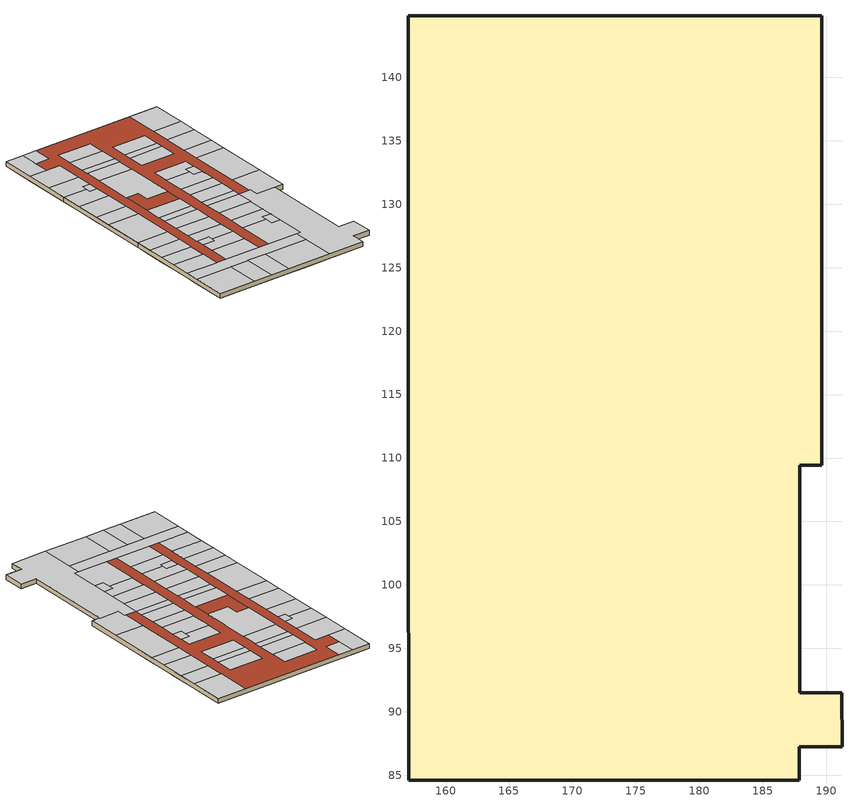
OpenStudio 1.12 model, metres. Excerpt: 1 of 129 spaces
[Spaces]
Plenum 1
 floor to 129 office/lab: 163.24,97.82 163.24,94.18 157.09,94.18 157.09,97.82 z3.66
 floor to 147 Mens restroom: 163.24,132.78 163.24,129.52 161.76,129.52 161.76,128.49 157.06,128.48 157.05,132.78 z3.66
 floor to Stairwell - 1st floor: 160.4,144.87 160.4,137.84 157.05,137.84 157.04,144.87 z3.66
 floor to 120 grad/tech stations: 189.65,137.65 189.65,132.71 183.44,132.71 183.44,137.65 z3.66
 floor to 131 Sec.: 163.24,101.15 163.24,97.82 157.09,97.82 157.08,101.15 z3.66
 floor to 141 office/lab: 163.24,119.41 163.24,116.03 157.07,116.03 157.07,119.41 z3.66
 floor to 114 office/lab: 189.65,126.06 189.65,122.72 183.44,122.72 183.44,126.06 z3.66
 floor to 101 conference: 180.54,91.32 180.54,84.59 175.31,84.59 175.31,91.32 z3.66
 floor to 105 office/lab: 165.72,91.32 165.72,84.59 162.11,84.59 162.11,91.32 z3.66
 floor to 106 Conference: 162.11,91.32 162.11,84.59 157.1,84.59 157.09,91.32 z3.66
 floor to 134 O-3 hardness mod. test: 172.26,111.17 172.26,106.12 167.88,106.12 167.88,107.56 165.34,107.56 165.34,111.17 z3.66
 floor to 112 office /lab: 183.44,122.72 189.65,122.72 189.65,119.37 183.44,119.37 z3.66
 floor to 137 grad/tech stations: 163.24,112.81 163.24,107.84 157.08,107.84 157.07,112.81 z3.66
 floor to 133 office/lab: 163.24,104.55 163.24,101.15 157.08,101.15 157.08,104.55 z3.66
 floor to 109 I-2 S.E.M: 181.45,102.79 181.45,97.84 174.46,97.84 174.46,102.79 z3.66
 floor to 111 I-3 sample prep: 181.45,106.33 181.45,102.79 174.46,102.79 174.46,106.33 z3.66
 floor to 132-A tech.: 167.88,107.56 167.88,104.76 165.34,104.76 165.34,107.56 z3.66
 floor to 122 Office/lab: 189.65,140.98 189.65,137.65 183.44,137.65 183.44,140.98 z3.66
 floor to 139 office/lab: 163.24,116.03 163.24,112.81 157.07,112.81 157.07,116.03 z3.66
 floor to 135 office/lab: 163.24,107.84 163.24,104.55 157.08,104.55 157.08,107.84 z3.66
 floor to 104 Sec.: 170.02,91.32 170.02,88.46 165.72,88.46 165.72,91.32 z3.66
 floor to 124 Office/Lab: 189.65,144.87 189.65,140.98 183.44,140.98 183.44,144.87 z3.66
 floor to 132 O-2 thermo mech. testing: 172.26,106.12 172.26,101.16 165.34,101.16 165.34,104.76 167.88,104.76 167.88,106.12 z3.66
 floor to 148 Corridor: 180.34,94.18 180.34,91.32 157.09,91.32 157.09,94.18 z3.66
 floor to 116 office/lab: 183.44,129.44 189.65,129.44 189.65,126.06 183.44,126.06 z3.66
 floor to 145 Womens restroom: 161.76,128.49 161.76,127.46 163.24,127.46 163.24,124.24 157.06,124.24 157.06,128.48 z3.66
 floor to 102 office/lab: 175.31,91.32 175.31,84.59 171.7,84.59 171.7,91.32 z3.66
 floor to 108 office/lab: 189.65,113.02 189.65,109.44 187.92,109.44 183.72,109.41 183.72,111.08 183.44,111.08 183.44,113.02 z3.66
 floor to 143 grad/tech stations: 163.24,124.24 163.24,119.41 157.07,119.41 157.06,124.24 z3.66
 floor to 118 Sec.: 183.44,132.71 189.65,132.71 189.65,129.44 183.44,129.44 z3.66
 floor to 110 grad/tech stations: 183.44,119.37 189.65,119.37 189.65,113.02 183.44,113.02 z3.66
 floor to service corridor - 1st floor: 174.46,141.08 174.46,94.18 172.26,94.18 172.26,141.08 z3.66
 floor to J.C. 1st floor: 163.24,129.52 163.24,127.46 161.76,127.46 161.76,129.52 z3.66
 floor to 130 S-2 tribology: 172.26,97.82 172.26,94.18 165.34,94.18 165.34,97.82 z3.66
 floor to 149 Receiving: 163.24,137.84 163.24,132.78 157.05,132.78 157.05,137.84 z3.66
 floor to 107 I-1 small SEM: 181.45,97.84 181.45,94.18 174.46,94.18 174.46,97.84 z3.66
 floor to 130 S-2 graphics: 172.26,101.16 172.26,97.82 165.34,97.82 165.34,101.16 z3.66
 floor to Unknown - 1st floor: 163.24,144.87 163.24,141.13 160.4,141.13 160.4,144.87 z3.66
 floor to lobby 1st floor: 181.45,111.1 183.44,111.08 183.72,111.08 183.72,109.41 187.92,109.44 187.92,91.48 191.26,91.48 191.26,87.25 187.89,87.25 187.89,84.59 180.54,84.59 180.54,91.32 180.34,91.32 180.34,94.18 181.45,94.18 z3.66
 floor to 123 F-1B reactive gas: 181.45,132.89 181.45,129.52 174.46,129.52 174.46,132.89 z3.66
 floor to 115 P-2 x-ray: 181.45,119.41 181.45,112.75 174.46,112.75 174.46,119.41 z3.66
 floor to 142 A-3 Particulate: 172.26,132.78 172.26,126.1 165.34,126.1 165.34,132.78 z3.66
 floor to 127 F-3A small electric furnace: 174.46,141.08 181.45,141.08 181.45,137.65 174.46,137.65 z3.66
 floor to E.S.3 1st floor: 172.26,112.81 172.26,111.17 165.34,111.17 165.34,112.81 z3.66
 floor to 126 Corridor: 183.44,144.87 183.44,111.08 181.45,111.1 181.45,141.08 165.34,141.08 165.34,94.18 163.24,94.18 163.24,137.84 160.4,137.84 160.4,141.13 163.24,141.13 163.24,144.87 z3.66
 floor to 125 F-2 large electric furnace: 174.46,137.65 181.45,137.65 181.45,134.25 174.46,134.25 z3.66
 floor to E.S.2 1st floor: 181.45,134.25 181.45,132.89 174.46,132.89 174.46,134.25 z3.66
 floor to E.S.1 1st floor: 172.26,134.29 172.26,132.78 165.34,132.78 165.34,134.29 z3.66
 floor to 113 H-1 S.T.E.M.: 181.45,111.1 181.45,106.33 174.46,106.33 174.46,111.1 z3.66
 floor to 144 V-2 ceramics machining: 172.26,137.69 172.26,134.29 165.34,134.29 165.34,137.69 z3.66
 floor to 146 E drying: 172.26,141.08 172.26,137.69 165.34,137.69 165.34,141.08 z3.66
 floor to E.S.4 1st floor: 181.45,112.75 181.45,111.1 174.46,111.1 174.46,112.75 z3.66
 floor to 136 nondestructive: 172.26,116.03 172.26,112.81 165.34,112.81 165.34,116.03 z3.66
 floor to 121 T-1 grinding: 181.45,129.52 181.45,126.1 174.46,126.1 174.46,129.52 z3.66
 floor to 103 office/lab: 171.7,91.32 171.7,84.59 165.72,84.59 165.72,88.46 170.02,88.46 170.02,91.32 z3.66
 floor to 117 U-2 Microscopy: 181.45,122.77 181.45,119.41 174.46,119.41 174.46,122.77 z3.66
 floor to 140 storage: 172.26,126.1 172.26,122.78 165.34,122.78 165.34,126.1 z3.66
 floor to 138 O-1 universal testing: 172.26,122.78 172.26,116.03 165.34,116.03 165.34,122.78 z3.66
 floor to 119 T-2 polishing: 181.45,126.1 181.45,122.77 174.46,122.77 174.46,126.1 z3.66
 wall outside: 189.65,109.44 189.65,144.87 157.04,144.87 157.06,128.62 157.08,107.83 157.1,84.59 187.89,84.59 187.89,87.25 191.26,87.25 191.26,91.48 187.92,91.48 187.92,109.44 189.65,109.44 z3.66:4.57
 ceiling to 211 S-3 grad. pc.: 181.58,107.88 181.58,111.24 174.71,111.24 174.71,107.88 z4.57
 ceiling to 217 vest.: 181.58,121.61 181.58,123.98 179.81,123.98 179.81,121.61 z4.57
 ceiling to 241 grad/tech stations: 163.47,119.47 163.47,124.28 157.06,124.28 157.07,119.47 z4.57
 ceiling to 215 M-2 thermal analysis: 181.58,116.08 181.58,118.62 174.71,118.62 174.71,116.08 z4.57
 ceiling to 239 office/lab: 163.47,116.07 163.47,119.47 157.07,119.47 157.07,116.07 z4.57
 ceiling to 221 L-4 magnetics: 181.58,129.63 181.58,132.92 174.71,132.92 174.71,129.63 z4.57
 ceiling to ES.4 2nd floor: 181.58,111.24 181.58,112.78 174.71,112.78 174.71,111.24 z4.57
 ceiling to 223 M-3 thermal conductivity: 181.58,134.42 181.58,137.82 174.71,137.82 174.71,134.42 z4.57
 ceiling to 214 word processing: 189.65,126.17 189.65,129.54 183.79,129.54 183.79,126.17 z4.57
 ceiling to 247 grad/tech stations: 163.47,132.89 163.47,138.07 157.05,138.07 157.05,132.89 z4.57
 ceiling to 237 grad/tech stations: 163.47,107.83 163.47,116.07 157.07,116.07 157.08,107.83 z4.57
 ceiling to 234 C-3 chemical analysis: 172.48,107.89 172.48,111.2 165.46,111.2 165.46,107.89 z4.57
 ceiling to 202 executive officer: 171.87,84.59 171.87,91.25 168.17,91.25 168.17,84.59 z4.57
 ceiling to 200 fiber op. director: 189.65,109.44 189.65,116.05 183.79,116.05 183.79,111.23 184.04,111.23 184.04,109.44 z4.57
 ceiling to lobby 2nd floor: 187.89,84.59 187.89,87.25 191.26,87.25 191.26,91.48 187.92,91.48 187.92,109.44 184.04,109.44 184.04,111.23 183.79,111.23 181.58,111.24 181.58,93.86 180.72,93.86 180.72,84.59 z4.57
 ceiling to 216 Finance/admin. center: 183.79,129.54 189.65,129.54 189.65,134.36 183.79,134.36 z4.57
 ceiling to 240 D-4 composites: 172.48,119.48 172.48,129.6 165.46,129.6 165.46,121.95 168.04,121.95 168.04,119.48 z4.57
 ceiling to 236 C-2 sol gel forming: 172.48,112.84 172.48,116.1 165.46,116.1 165.46,112.84 z4.57
 ceiling to 212 office/lab: 189.65,116.05 189.65,126.17 183.79,126.17 183.79,116.05 z4.57
 ceiling to 245A J.C.: 163.47,127.63 163.47,129.62 161.88,129.62 161.88,127.63 z4.57
 ceiling to ES.2 2nd floor: 172.48,132.98 172.48,134.38 165.46,134.38 165.46,132.98 z4.57
 ceiling to 245 mens restroom: 161.88,128.62 161.88,129.62 163.47,129.62 163.47,132.89 157.05,132.89 157.06,128.62 z4.57
 ceiling to 201 conference: 180.72,84.59 180.72,91.25 171.87,91.25 171.87,84.59 z4.57
 ceiling to 233 office/lab: 163.47,104.48 163.47,107.83 157.08,107.83 157.08,104.48 z4.57
 ceiling to stairwell 2nd floor: 160.62,138.07 160.62,144.87 157.04,144.87 157.05,138.07 z4.57
 ceiling to 209 K-1 spectro analysis: 181.58,104.51 181.58,107.88 174.71,107.88 174.71,104.51 z4.57
 ceiling to ES.1 2nd floor: 181.58,132.92 181.58,134.42 174.71,134.42 174.71,132.92 z4.57
 ceiling to 222 corridor: 180.72,91.25 180.72,93.86 157.09,93.86 157.09,91.25 z4.57
 ceiling to 230 B-1 particle size analysis: 172.48,101.15 172.48,104.53 165.46,104.53 165.46,102.14 168.03,102.14 168.03,101.15 z4.57
 ceiling to unknown 2nd floor: 163.47,141.22 163.47,144.87 160.62,144.87 160.62,141.22 z4.57
 ceiling to 203 Sec.: 168.17,84.59 168.17,91.25 164.5,91.25 164.5,84.59 z4.57
 ceiling to 243 womens restroom: 163.47,124.28 163.47,127.63 161.88,127.63 161.88,128.62 157.06,128.62 157.06,124.28 z4.57
 ceiling to 207 vest.: 181.58,99.59 181.58,102.22 179.7,102.22 179.7,99.59 z4.57
 ceiling to 226 D-3 Tape casting: 172.48,93.86 172.48,97.83 165.46,97.83 165.46,93.86 z4.57
 ceiling to 217A R-1 sputter: 181.58,118.62 181.58,121.61 179.81,121.61 179.81,122.8 174.71,122.8 174.71,118.62 z4.57
 ceiling to 218 Sec.: 189.65,134.36 189.65,138.15 183.79,138.15 183.79,134.36 z4.57
 ceiling to 231 undergrad dir.: 163.47,101.12 163.47,104.48 157.08,104.48 157.08,101.12 z4.57
 ceiling to 218A Center director: 189.65,138.15 189.65,144.87 183.79,144.87 183.79,138.15 z4.57
 ceiling to 228 B-2 porosity surface: 172.48,97.83 172.48,101.15 168.03,101.15 168.03,100.35 165.46,100.35 165.46,97.83 z4.57
 ceiling to 244 D-1 casting extrusion: 172.48,134.38 172.48,137.83 165.46,137.83 165.46,134.38 z4.57
 ceiling to 205 G-3 specialty meas.: 181.58,93.86 181.58,99.59 179.7,99.59 179.7,101.17 174.71,101.17 174.71,93.86 z4.57
 ceiling to 213 M-1 thermal analysis: 181.58,112.78 181.58,116.08 174.71,116.08 174.71,112.78 z4.57
 ceiling to 229 Sec.: 163.47,97.76 163.47,101.12 157.08,101.12 157.09,97.76 z4.57
 ceiling to 232 C-4 coiloids analysis: 172.48,104.53 172.48,107.89 165.46,107.89 165.46,104.53 z4.57
 ceiling to 207A A-3A powder synthesis: 179.7,101.17 179.7,102.22 181.58,102.22 181.58,104.51 174.71,104.51 174.71,101.17 z4.57
 ceiling to 204 department chair: 164.5,84.59 164.5,91.25 157.09,91.25 157.1,84.59 z4.57
 ceiling to 228A tech: 168.03,100.35 168.03,102.14 165.46,102.14 165.46,100.35 z4.57
 ceiling to open: 172.48,137.83 172.48,141.22 165.46,141.22 165.46,137.83 z4.57
 ceiling to 242 D-2 press form: 172.48,129.6 172.48,132.98 165.46,132.98 165.46,129.6 z4.57
 ceiling to 227 undergrad dir.: 163.47,93.86 163.47,97.76 157.09,97.76 157.09,93.86 z4.57
 ceiling to 217B L-3 electronics: 179.81,122.8 179.81,123.98 181.58,123.98 181.58,126.19 174.71,126.19 174.71,122.8 z4.57
 ceiling to ES.3 2nd floor: 172.48,111.2 172.48,112.84 165.46,112.84 165.46,111.2 z4.57
 roof outside: 174.71,93.86 174.71,126.19 181.58,126.19 181.58,111.24 183.79,111.23 183.79,144.87 163.47,144.87 163.47,141.22 160.62,141.22 160.62,138.07 163.47,138.07 163.47,93.86 165.46,93.86 165.46,141.22 172.48,141.22 172.48,93.86 z4.57; 172.48,116.1 172.48,119.48 168.04,119.48 168.04,121.95 165.46,121.95 165.46,116.1 z4.57
[Building]
Building 1: Space Type=DOE Ref 1980-2004 - SecSchl - Classroom; Default Construction Set=DOE Ref 1980-2004 - CZ4c - SecSchl
[Site]
NEWARK: Latitude {deg}=40.7; Longitude {deg}=-74.17; Time Zone {hr}=-5; Elevation {m}=9
[ClimateZones]
Climate Zone Institution Name 1=ASHRAE; Climate Zone Document Name 1=ANSI/ASHRAE Standard 169; Climate Zone Document Year 1=2006; Climate Zone Value 1=4C; Climate Zone Institution Name 2=CEC; Climate Zone Document Name 2=California Climate Zone Descriptions; Climate Zone Document Year 2=1995
[SizingPeriod:DesignDay] Barometric Pressure {Pa}=101217; Sky Clearness=0; Rain Indicator=0; Snow Indicator=0; Day of Month=21; Daylight Saving Time Indicator=0; Dry-Bulb Temperature Range Modifier Type=DefaultMultipliers
Name | Maximum Dry-Bulb Temperature {C} | Daily Dry-Bulb Temperature Range {deltaC} | Humidity Indicating Conditions at Maximum Dry-Bulb | Wind Speed {m/s} | Wind Direction {deg} | Month | Day Type | Humidity Indicating Type | Solar Model Indicator | ASHRAE Taub | ASHRAE Taud
NEWARK Ann Clg .4% Condns DP=>MDB | 27.8 | 8.9 | 23.7 | 5.8 | 250 | 7 | SummerDesignDay | Dewpoint | ASHRAETau | 0.528 | 1.831
NEWARK Ann Htg 99.6% Condns DB | -11.6 | 0 | -11.6 | 6.2 | 320 | 1 | WinterDesignDay | Wetbulb | ASHRAEClearSky
NEWARK Ann Hum_n 99.6% Condns DP=>MCDB | -9.8 | 0 | -20.9 | 6.2 | 320 | 1 | WinterDesignDay | Dewpoint | ASHRAEClearSky
NEWARK Ann Clg .4% Condns WB=>MDB | 31.5 | 8.9 | 25.4 | 5.8 | 250 | 7 | SummerDesignDay | Wetbulb | ASHRAETau | 0.528 | 1.831
[DefaultConstructionSet]
DOE Ref 1980-2004 - CZ4c - SecSchl: Default Exterior Surface Constructions=Default Surface Constructions 25; Default Interior Surface Constructions=Default Surface Constructions 26; Default Ground Contact Surface Constructions=Default Surface Constructions 27; Default Exterior SubSurface Constructions=Default Sub Surface Constructions 17; Default Interior SubSurface Constructions=Default Sub Surface Constructions 18; Interior Partition Construction=Interior Partition
[DefaultSurfaceConstructions]
Name | Floor Construction | Wall Construction | Roof Ceiling Construction
Default Surface Constructions 25 | ExtSlabCarpet 4in ClimateZone 1-8 | CBECS 1980-2004 ExtWall SteelFrame ClimateZone 4c | CBECS 1980-2004 ExtRoof IEAD ClimateZone 4c
Default Surface Constructions 26 | Interior Floor | Interior Wall | Interior Ceiling
Default Surface Constructions 27 | ExtSlabCarpet 4in ClimateZone 1-8 | ExtSlabCarpet 4in ClimateZone 1-8 | ExtSlabCarpet 4in ClimateZone 1-8
[Construction]
ExtSlabCarpet 4in ClimateZone 1-8: MAT-CC05 4 HW CONCRETE, CP02 CARPET PAD
Interior Floor: F16 Acoustic tile, F05 Ceiling air space resistance, M11 100mm lightweight concrete
Interior Wall: G01a 19mm gypsum board, F04 Wall air space resistance, G01a 19mm gypsum board
Interior Ceiling: M11 100mm lightweight concrete, F05 Ceiling air space resistance, F16 Acoustic tile
Exterior Door: F08 Metal surface, I01 25mm insulation board
Interior Window: Clear 3mm
Interior Door; Interior Partition: G05 25mm wood
CBECS 1980-2004 ExtRoof IEAD ClimateZone 4c: Roof Membrane, IEAD NonRes Roof Insulation-2.75, Metal Decking
CBECS 1980-2004 ExtWindow ClimateZone 4c: Fixed Window 4.09/0.39/0.25
CBECS 1980-2004 ExtWall SteelFrame ClimateZone 4c: Wood Siding, Steel Frame NonRes Wall Insulation-1.92, 1/2IN Gypsum
[Material] Thermal Absorptance=0.9
Name | Roughness | Thickness {m} | Conductivity {W/m-K} | Density {kg/m3} | Specific Heat {J/kg-K} | Solar Absorptance | Visible Absorptance
MAT-CC05 4 HW CONCRETE | Rough | 0.1016 | 1.311 | 2240 | 836.8 | 0.85 | 0.85
1/2IN Gypsum | Smooth | 0.0127 | 0.16 | 784.9 | 830 | 0.4 | 0.4
Roof Membrane | VeryRough | 0.0095 | 0.16 | 1121.29 | 1460 | 0.7 | 0.7
Metal Decking | MediumSmooth | 0.0015 | 45.006 | 7680 | 418.4 | 0.6 | 0.6
F16 Acoustic tile | MediumSmooth | 0.0191 | 0.06 | 368 | 590 | 0.3 | 0.3
M11 100mm lightweight concrete | MediumRough | 0.1016 | 0.53 | 1280 | 840 | 0.5 | 0.5
G01a 19mm gypsum board | MediumSmooth | 0.019 | 0.16 | 800 | 1090 | 0.4 | 0.4
F08 Metal surface | Smooth | 0.0008 | 45.28 | 7824 | 500 | 0.7 | 0.7
I01 25mm insulation board | MediumRough | 0.0254 | 0.03 | 43 | 1210 | 0.6 | 0.6
G05 25mm wood | MediumSmooth | 0.0254 | 0.15 | 608 | 1630 | 0.5 | 0.5
IEAD NonRes Roof Insulation-2.75 | MediumRough | 0.122523 | 0.049 | 265 | 836.8 | 0.7 | 0.7
Wood Siding | MediumSmooth | 0.01 | 0.11 | 544.62 | 1210 | 0.78 | 0.78
Steel Frame NonRes Wall Insulation-1.92 | MediumRough | 0.0781229 | 0.049 | 265 | 836.8 | 0.7 | 0.7
[Material:NoMass]
CP02 CARPET PAD: Roughness=Smooth; Thermal Resistance {m2-K/W}=0.1; Thermal Absorptance=0.9; Solar Absorptance=0.8; Visible Absorptance=0.8
[Material:AirGap]
Name | Thermal Resistance {m2-K/W}
F05 Ceiling air space resistance | 0.18
F04 Wall air space resistance | 0.15
[DefaultSubSurfaceConstructions]
Name | Fixed Window Construction | Operable Window Construction | Door Construction | Tubular Daylight Dome Construction | Tubular Daylight Diffuser Construction
Default Sub Surface Constructions 17 | CBECS 1980-2004 ExtWindow ClimateZone 4c | CBECS 1980-2004 ExtWindow ClimateZone 4c | Exterior Door | Interior Window | Interior Window
Default Sub Surface Constructions 18 | Interior Window | Interior Window | Interior Door
[WindowMaterial:Glazing]
Clear 3mm: Optical Data Type=SpectralAverage; Thickness {m}=0.003; Solar Transmittance at Normal Incidence=0.837; Front Side Solar Reflectance at Normal Incidence=0.075; Back Side Solar Reflectance at Normal Incidence=0; Visible Transmittance at Normal Incidence=0.898; Front Side Visible Reflectance at Normal Incidence=0.081; Back Side Visible Reflectance at Normal Incidence=0; Infrared Transmittance at Normal Incidence=0; Front Side Infrared Hemispherical Emissivity=0.84; Back Side Infrared Hemispherical Emissivity=0.84; Conductivity {W/m-K}=0.9; Dirt Correction Factor for Solar and Visible Transmittance=1; Solar Diffusing=No
[WindowMaterial:Blind]
Window Material Blind 1: Slat Width {m}=0.025; Slat Separation {m}=0.01875; Front Side Slat Beam Solar Reflectance=0.5; Back Side Slat Beam Solar Reflectance=0.5; Front Side Slat Diffuse Solar Reflectance=0.5; Back Side Slat Diffuse Solar Reflectance=0.5; Slat Beam Visible Transmittance=0
[WindowMaterial:SimpleGlazingSystem]
Fixed Window 4.09/0.39/0.25: U-Factor {W/m2-K}=4.08816; Solar Heat Gain Coefficient=0.39; Visible Transmittance=0.25
[SpaceType]
DOE Ref 1980-2004 - SecSchl - Classroom: Default Schedule Set=DOE Ref 1980-2004 - SecSchl - Classroom Schedule Set; Design Specification Outdoor Air Object=DOE Ref 1980-2004 - SecSchl - Classroom Ventilation; Standards Building Type=SecondarySchool; Standards Space Type=Classroom
[DefaultScheduleSet]
DOE Ref 1980-2004 - SecSchl - Classroom Schedule Set: Number of People Schedule=SecondarySchool Bldg Occ; People Activity Level Schedule=SecondarySchool Activity; Lighting Schedule=SecondarySchool Bldg Light; Electric Equipment Schedule=SecondarySchool Bldg Equip; Infiltration Schedule=SecondarySchool Infil
[Lights:Definition]
DOE Ref 1980-2004 - SecSchl - Classroom Lights Definition: Design Level Calculation Method=Watts/Area; Watts per Space Floor Area {W/m2}=21.5278
[Lights]
DOE Ref 1980-2004 - SecSchl - Classroom Lights: Lights Definition=DOE Ref 1980-2004 - SecSchl - Classroom Lights Definition; Space or SpaceType=DOE Ref 1980-2004 - SecSchl - Classroom
[DesignSpecification:OutdoorAir]
DOE Ref 1980-2004 - SecSchl - Classroom Ventilation: Outdoor Air Method=Sum; Outdoor Air Flow per Person {m3/s-person}=0.00707921
[People:Definition]
DOE Ref 1980-2004 - SecSchl - Classroom People Definition: Number of People Calculation Method=People/Area; People per Space Floor Area {person/m2}=0.249938; Fraction Radiant=0.3
[People]
DOE Ref 1980-2004 - SecSchl - Classroom People: People Definition=DOE Ref 1980-2004 - SecSchl - Classroom People Definition; Space or SpaceType=DOE Ref 1980-2004 - SecSchl - Classroom
[SpaceInfiltration:DesignFlowRate]
DOE Ref 1980-2004 - SecSchl - Classroom Infiltration: Space or SpaceType=DOE Ref 1980-2004 - SecSchl - Classroom; Design Flow Rate Calculation Method=Flow/ExteriorArea; Flow per Exterior Surface Area {m3/s-m2}=0.00113386
[ElectricEquipment:Definition]
DOE Ref 1980-2004 - SecSchl - Classroom Electric Equipment Definition: Design Level Calculation Method=Watts/Area; Watts per Space Floor Area {W/m2}=10.0104
[ElectricEquipment]
DOE Ref 1980-2004 - SecSchl - Classroom Electric Equipment: Electric Equipment Definition=DOE Ref 1980-2004 - SecSchl - Classroom Electric Equipment Definition; Space or SpaceType=DOE Ref 1980-2004 - SecSchl - Classroom
[ShadingControl]
Shading Control 1: Shading Type=InteriorBlind; Shading Device Material=Window Material Blind 1
[Space]
Plenum 1: Building Story=Building Story 1; Thermal Zone=Thermal Zone: Plenum 1
[BuildingStory]
Building Story 1: Nominal Z Coordinate {m}=0; Nominal Floor to Floor Height {m}=0.9144
[ThermalZone] Use Ideal Air Loads=No
Thermal Zone: drawing 1; Thermal Zone: Plenum 1
[Schedule:Ruleset]
Name | Default Day Schedule | Summer Design Day Schedule | Winter Design Day Schedule
SecondarySchool Bldg Light | SecondarySchool Bldg Light Default Schedule | SecondarySchool Bldg Light Summer Design Day | SecondarySchool Bldg Light Winter Design Day
SecondarySchool Activity | SecondarySchool Activity Default Schedule | SecondarySchool Activity Summer Design Day | SecondarySchool Activity Winter Design Day
SecondarySchool Infil | SecondarySchool Infil Default Schedule | SecondarySchool Infil Summer Design Day | SecondarySchool Infil Winter Design Day
SecondarySchool Bldg Equip | SecondarySchool Bldg Equip Default Schedule | SecondarySchool Bldg Equip Summer Design Day | SecondarySchool Bldg Equip Winter Design Day
SecondarySchool Bldg Occ | SecondarySchool Bldg Occ Default Schedule | SecondarySchool Bldg Occ Summer Design Day | SecondarySchool Bldg Occ Winter Design Day
[Schedule:Day]
SecondarySchool Bldg Light Default Schedule; SecondarySchool Bldg Light Summer Design Day; SecondarySchool Bldg Light Rule 2 Day Schedule: 7, 0, 0.1773, 21, 0, 0.9, 24, 0, 0.1773
SecondarySchool Bldg Light Winter Design Day; SecondarySchool Bldg Light Rule 1 Day Schedule; SecondarySchool Bldg Light Rule 3 Day Schedule; SecondarySchool Bldg Light Rule 5 Day Schedule: 24, 0, 0.1773
SecondarySchool Bldg Light Rule 4 Day Schedule: 8, 0, 0.1773, 20, 0, 0.5, 24, 0, 0.1773
SecondarySchool Activity Default Schedule; SecondarySchool Activity Summer Design Day; SecondarySchool Activity Winter Design Day: 24, 0, 120
SecondarySchool Infil Default Schedule; SecondarySchool Infil Summer Design Day; SecondarySchool Infil Winter Design Day: 7, 0, 1, 21, 0, 0.5, 24, 0, 1
SecondarySchool Bldg Equip Default Schedule; SecondarySchool Bldg Equip Summer Design Day; SecondarySchool Bldg Equip Rule 2 Day Schedule: 8, 0, 0.35, 17, 0, 0.95, 24, 0, 0.35
SecondarySchool Bldg Equip Winter Design Day; SecondarySchool Bldg Equip Rule 1 Day Schedule; SecondarySchool Bldg Equip Rule 5 Day Schedule: 24, 0, 0.35
SecondarySchool Bldg Equip Rule 3 Day Schedule: 24, 0, 0.25
SecondarySchool Bldg Equip Rule 4 Day Schedule: 8, 0, 0.25, 17, 0, 0.5, 24, 0, 0.25
SecondarySchool Bldg Occ Default Schedule; SecondarySchool Bldg Occ Summer Design Day; SecondarySchool Bldg Occ Rule 2 Day Schedule: 8, 0, 0, 16, 0, 0.7, 21, 0, 0.15, 24, 0, 0
SecondarySchool Bldg Occ Winter Design Day; SecondarySchool Bldg Occ Rule 1 Day Schedule; SecondarySchool Bldg Occ Rule 3 Day Schedule; SecondarySchool Bldg Occ Rule 5 Day Schedule: 24, 0, 0
SecondarySchool Bldg Occ Rule 4 Day Schedule: 8, 0, 0, 21, 0, 0.15, 24, 0, 0
[Schedule:Rule] Date Specification Type=DateRange; Start Day=1
Name | Schedule Ruleset | Rule Order | Day Schedule | Apply Sunday | Apply Monday | Apply Tuesday | Apply Wednesday | Apply Thursday | Apply Friday | Apply Saturday | Start Month | End Month | End Day
SecondarySchool Bldg Light Rule 1 | SecondarySchool Bldg Light | 0 | SecondarySchool Bldg Light Rule 1 Day Schedule | Yes | No | No | No | No | No | Yes | 9 | 12 | 31
SecondarySchool Bldg Light Rule 2 | SecondarySchool Bldg Light | 1 | SecondarySchool Bldg Light Rule 2 Day Schedule | No | Yes | Yes | Yes | Yes | Yes | No | 9 | 12 | 31
SecondarySchool Bldg Light Rule 3 | SecondarySchool Bldg Light | 2 | SecondarySchool Bldg Light Rule 3 Day Schedule | Yes | No | No | No | No | No | Yes | 7 | 9 | 1
SecondarySchool Bldg Light Rule 4 | SecondarySchool Bldg Light | 3 | SecondarySchool Bldg Light Rule 4 Day Schedule | No | Yes | Yes | Yes | Yes | Yes | No | 7 | 9 | 1
SecondarySchool Bldg Light Rule 5 | SecondarySchool Bldg Light | 4 | SecondarySchool Bldg Light Rule 5 Day Schedule | Yes | No | No | No | No | No | Yes | 1 | 6 | 30
SecondarySchool Bldg Equip Rule 1 | SecondarySchool Bldg Equip | 0 | SecondarySchool Bldg Equip Rule 1 Day Schedule | Yes | No | No | No | No | No | Yes | 9 | 12 | 31
SecondarySchool Bldg Equip Rule 2 | SecondarySchool Bldg Equip | 1 | SecondarySchool Bldg Equip Rule 2 Day Schedule | No | Yes | Yes | Yes | Yes | Yes | No | 9 | 12 | 31
SecondarySchool Bldg Equip Rule 3 | SecondarySchool Bldg Equip | 2 | SecondarySchool Bldg Equip Rule 3 Day Schedule | Yes | No | No | No | No | No | Yes | 7 | 9 | 1
SecondarySchool Bldg Equip Rule 4 | SecondarySchool Bldg Equip | 3 | SecondarySchool Bldg Equip Rule 4 Day Schedule | No | Yes | Yes | Yes | Yes | Yes | No | 7 | 9 | 1
SecondarySchool Bldg Equip Rule 5 | SecondarySchool Bldg Equip | 4 | SecondarySchool Bldg Equip Rule 5 Day Schedule | Yes | No | No | No | No | No | Yes | 1 | 6 | 30
SecondarySchool Bldg Occ Rule 1 | SecondarySchool Bldg Occ | 0 | SecondarySchool Bldg Occ Rule 1 Day Schedule | Yes | No | No | No | No | No | Yes | 9 | 12 | 31
SecondarySchool Bldg Occ Rule 2 | SecondarySchool Bldg Occ | 1 | SecondarySchool Bldg Occ Rule 2 Day Schedule | No | Yes | Yes | Yes | Yes | Yes | No | 9 | 12 | 31
SecondarySchool Bldg Occ Rule 3 | SecondarySchool Bldg Occ | 2 | SecondarySchool Bldg Occ Rule 3 Day Schedule | Yes | No | No | No | No | No | Yes | 7 | 9 | 1
SecondarySchool Bldg Occ Rule 4 | SecondarySchool Bldg Occ | 3 | SecondarySchool Bldg Occ Rule 4 Day Schedule | No | Yes | Yes | Yes | Yes | Yes | No | 7 | 9 | 1
SecondarySchool Bldg Occ Rule 5 | SecondarySchool Bldg Occ | 4 | SecondarySchool Bldg Occ Rule 5 Day Schedule | Yes | No | No | No | No | No | Yes | 1 | 6 | 30
